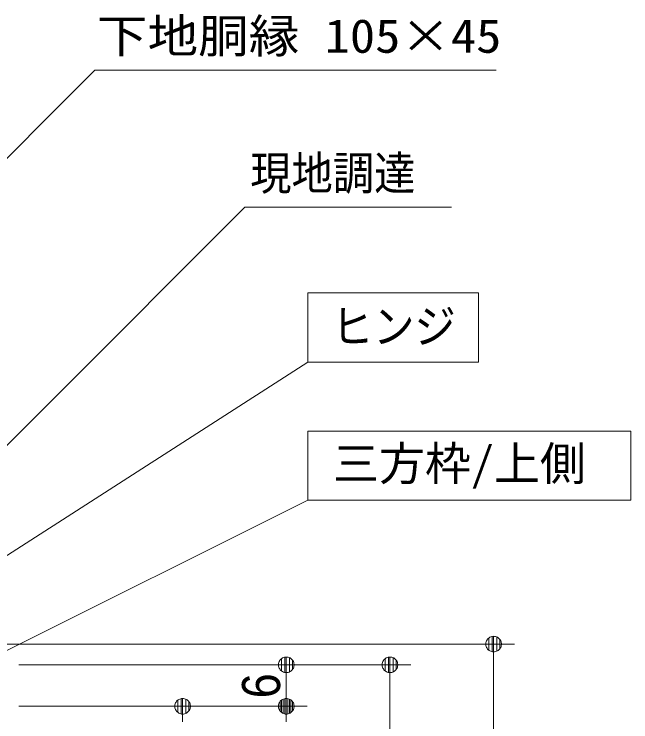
# Model space of a CAD drawing. Units: millimetres, scale not verified. Extents: x -4547 to 4547, y -2284 to 2284.
# Drawn here: x -1374 to -928, y 112 to 624 of the extents above; entities that cross this region are included whole.
import ezdxf
from ezdxf.enums import TextEntityAlignment as Align

# ---------------------------------------------------------------- set-up
doc = ezdxf.new("R2010")
doc.units = ezdxf.units.MM
doc.header["$LTSCALE"] = 20
for name, color, linetype, lineweight in [('0-1_0', 7, 'Continuous', 9), ('0-2_2寸法-1', 7, 'Continuous', 9), ('0-3_2寸法-3', 7, 'Continuous', 9)]:
    doc.layers.add(name, color=color, linetype=linetype, lineweight=lineweight)
doc.styles.add('ＭＳ ゴシック', font='')
doc.styles.add('ＭＳ Ｐゴシック', font='')
doc.styles.get('ＭＳ ゴシック').set_extended_font_data('MS Gothic')
doc.styles.get('ＭＳ Ｐゴシック').set_extended_font_data('MS PGothic')

# ---------------------------------------------------------------- blocks, each defined once
blk = doc.blocks.new('_Dot')
at = {"layer": '0-1_0'}
for p, q in [((-10, 0), (-20, 0)), ((9.78, 2), (-9.78, 2)), ((7.99, 6), (-7.99, 6)), ((9.16, -3.98), (-9.16, -3.98)), ((6, -7.98), (-6, -7.98))]:
    blk.add_line(p, q, dxfattribs=at)
for points in [[(10, 0), (9.92, 1.25), (9.69, 2.49), (9.3, 3.68), (8.76, 4.82), (8.09, 5.88), (7.29, 6.85), (6.37, 7.71), (5.36, 8.44), (4.26, 9.05), (3.09, 9.51), (1.87, 9.82), (0.63, 9.98), (-0.63, 9.98), (-1.87, 9.82), (-3.09, 9.51), (-4.26, 9.05), (-5.36, 8.44), (-6.37, 7.71), (-7.29, 6.85), (-8.09, 5.88), (-8.76, 4.82), (-9.3, 3.68), (-9.69, 2.49), (-9.92, 1.25), (-10, 0), (0, 0)], [(-10, 0), (-9.92, -1.25), (-9.69, -2.49), (-9.3, -3.68), (-8.76, -4.82), (-8.09, -5.88), (-7.29, -6.85), (-6.37, -7.71), (-5.36, -8.44), (-4.26, -9.05), (-3.09, -9.51), (-1.87, -9.82), (-0.63, -9.98), (0.63, -9.98), (1.87, -9.82), (3.09, -9.51), (4.26, -9.05), (5.36, -8.44), (6.37, -7.71), (7.29, -6.85), (8.09, -5.88), (8.76, -4.82), (9.3, -3.68), (9.69, -2.49), (9.92, -1.25), (10, 0), (0, 0)]]:
    blk.add_lwpolyline(points, close=True, dxfattribs=at)

msp = doc.modelspace()

# ---------------------------------------------------------------- linework, layer by layer
at = {"layer": '0-2_2寸法-1'}
for p, q in [((-1460.63, 168), (-1012.17, 168)), ((-1027.17, 156.74), (-1027.17, -1684.74)), ((-1370.63, 153), (-1162.17, 153)), ((-1162.17, 153), (-1087.17, 153)), ((-1177.17, 134.26), (-1177.17, 141.74)), ((-1102.17, 141.74), (-1102.17, -1684.74)), ((-1370.63, 123), (-1162.17, 123)), ((-1370.63, 123), (-1162.17, 123)), ((-1370.63, 123), (-1237.17, 123))]:
    msp.add_line(p, q, dxfattribs=at)
at = {"layer": '0-3_2寸法-3'}
for p, q in [((-1519.62, 142), (-1161.62, 372)), ((-1400, 153), (-1161.62, 272))]:
    msp.add_line(p, q, dxfattribs=at)
for points in [[(-1025.29, 583.04), (-1315.59, 583.04), (-1506.62, 392)], [(-1057.76, 484), (-1207.13, 484), (-1486.46, 204.67)]]:
    msp.add_lwpolyline(points, dxfattribs=at)
for points in [[(-1038.01, 372), (-1161.62, 372), (-1161.62, 422), (-1038.01, 422)], [(-927.9, 272), (-1161.62, 272), (-1161.62, 322), (-927.9, 322)]]:
    msp.add_lwpolyline(points, close=True, dxfattribs=at)

# ---------------------------------------------------------------- block references
at = {"layer": '0-2_2寸法-1', "xscale": 0.5627563, "yscale": 0.5627563}
for p, rotation in [((-1027.17, 168), 90), ((-1177.17, 153), 90), ((-1102.17, 153), 90), ((-1177.17, 123), 270), ((-1252.17, 123), 90), ((-1177.17, 123), 90)]:
    msp.add_blockref('_Dot', p, dxfattribs=dict(at, rotation=rotation))

# ---------------------------------------------------------------- texts
at = {"layer": '0-2_2寸法-1', "style": 'ＭＳ Ｐゴシック', "width": 0.9}
msp.add_text('6', height=27.57, rotation=90, dxfattribs=at).set_placement((-1173.38, 128.78), align=Align.BOTTOM_LEFT)
at = {"layer": '0-3_2寸法-3', "style": 'ＭＳ ゴシック'}
for s, height, width, p in [('下地胴縁 105×45', 24.41, 1.1, (-1314.22, 588.36)), ('現地調達', 24.34, 0.9, (-1203.28, 489.25)), ('ヒンジ', 24.34, 0.9, (-1144.21, 378.34))]:
    msp.add_text(s, height=height, dxfattribs=dict(at, width=width)).set_placement(p, align=Align.BOTTOM_LEFT)
msp.add_text('三方枠/上側', height=24.41, dxfattribs=at).set_placement((-1143.47, 279.05), align=Align.BOTTOM_LEFT)

doc.saveas('drawing.dxf')
